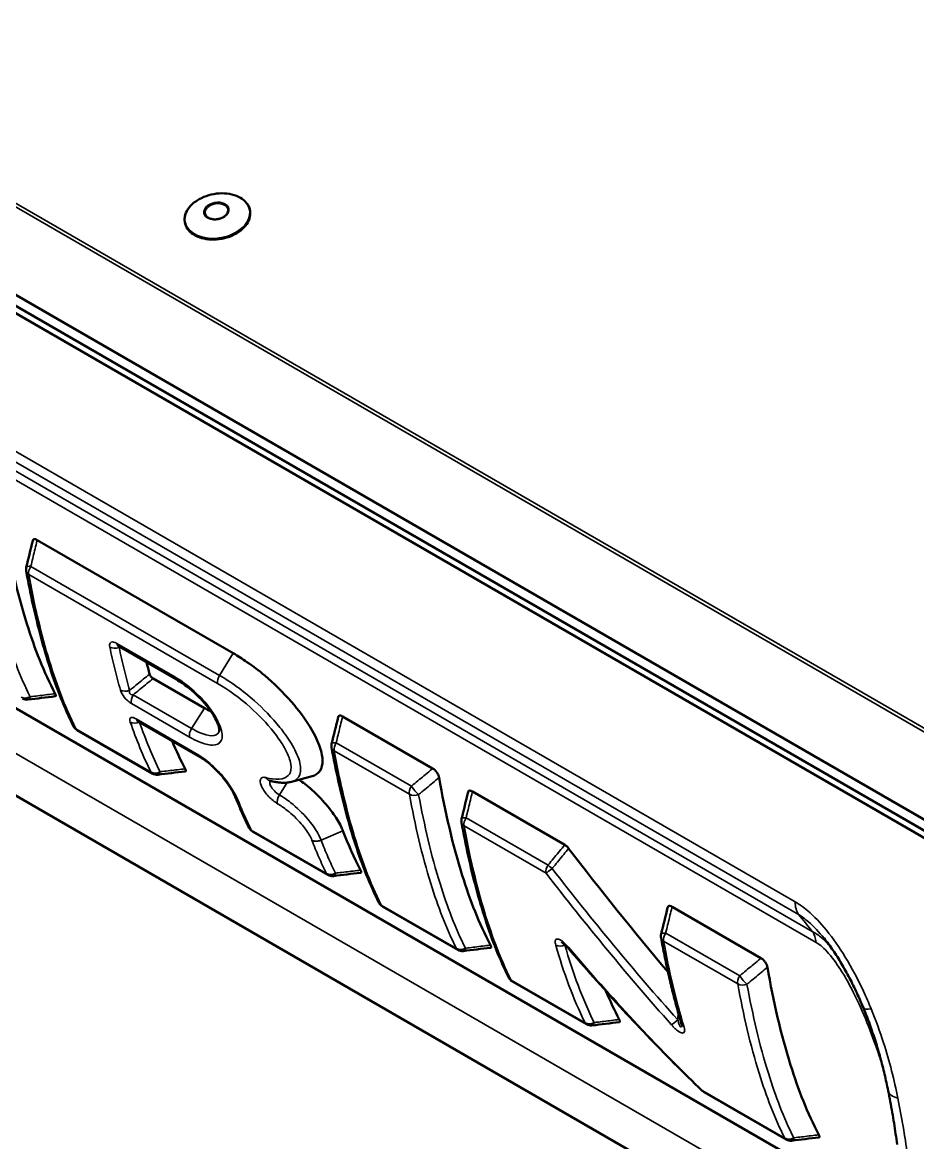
# Model space of a CAD drawing. Header units: millimetres. Extents: x 0 to 2181, y -65 to 1050.
# Drawn here: x 223.8 to 273.8, y 127.2 to 189.8 of the extents above; entities that cross this region are included whole.
import ezdxf

# ---------------------------------------------------------------- set-up
doc = ezdxf.new("R2010")
doc.units = ezdxf.units.MM
doc.header["$LTSCALE"] = 2.5
doc.layers.add('Sichtbar (ISO)', color=7, linetype='Continuous', lineweight=50)
doc.layers.add('Sichtbar schmal (ISO)', color=7, linetype='Continuous', lineweight=35)

msp = doc.modelspace()

# ---------------------------------------------------------------- linework, layer by layer
at = {"layer": 'Sichtbar (ISO)'}
for p, q in [((49.512, 274.955), (402.712, 71.035)), ((48.982, 274.24), (402.536, 70.116)), ((49.512, 274.342), (402.712, 70.422)), ((190.583, 170.423), (273.095, 122.785)), ((192.276, 164.566), (273.23, 117.826)), ((224.619, 160.863), (235.578, 154.536)), ((232.406, 153.066), (229.164, 154.938)), ((231.101, 153.132), (233.961, 151.481)), ((241.684, 151.011), (246.716, 148.105)), ((231.052, 147.82), (226.848, 150.248)), ((233.732, 148.735), (230.232, 150.756)), ((239.975, 147.672), (238.824, 147.361)), ((248.944, 146.819), (254.098, 143.844)), ((240.857, 142.16), (236.653, 144.587)), ((248.116, 137.97), (243.912, 140.398)), ((260.097, 140.38), (265.063, 137.513)), ((255.311, 133.817), (251.172, 136.206)), ((266.464, 127.377), (261.881, 130.023))]:
    msp.add_line(p, q, dxfattribs=at)
for centre, start, end in [((224.494, 159.223), 166.32097, 190.36877), ((224.041, 152.447), 240, 276.88407), ((227.098, 150.681), 206.58833, 240), ((241.559, 149.37), 166.32097, 190.36877), ((231.302, 148.254), 240, 276.88463), ((248.819, 145.179), 166.32097, 190.36877), ((236.903, 145.02), 206.58833, 240), ((241.107, 142.593), 240, 276.88463), ((244.162, 140.831), 206.58045, 240), ((259.972, 138.74), 166.32097, 190.36877), ((248.366, 138.403), 240, 276.88407), ((251.422, 136.639), 206.58045, 240), ((255.561, 134.25), 240, 276.88407), ((262.131, 130.456), 226.16652, 240), ((266.714, 127.81), 240, 276.88407)]:
    msp.add_arc(centre, 0.5, start, end, dxfattribs=at)
for centre, major_axis, ratio, start_param, end_param in [((1261.205, 83.388), (-721.405, -974.381), 0.815735, 5.187623, 5.188932), ((3.339, 419.304), (-547.584, 68.221), 0.484888, 2.045295, 2.048333), ((1278.27, 73.536), (-721.405, -974.381), 0.815735, 5.187623, 5.188932), ((10.661, 415.026), (-547.413, 68.2), 0.484888, 2.045313, 2.048351), ((1285.53, 69.344), (-721.405, -974.381), 0.815735, 5.187623, 5.188932), ((20.466, 409.365), (-547.413, 68.2), 0.484888, 2.045313, 2.048351), ((1296.683, 62.905), (-721.405, -974.381), 0.815735, 5.187623, 5.188932), ((27.664, 405.26), (-547.584, 68.221), 0.484888, 2.045295, 2.048333), ((34.859, 401.106), (-547.584, 68.221), 0.484888, 2.045295, 2.048333), ((46.012, 394.667), (-547.584, 68.221), 0.484888, 2.045295, 2.048333)]:
    msp.add_ellipse(centre, major_axis=major_axis, ratio=ratio, start_param=start_param, end_param=end_param, dxfattribs=at)
for points, knots in [([(233.281, 179.622), (233.154, 179.504), (233.052, 179.374), (232.908, 179.104), (232.866, 178.963), (232.846, 178.688), (232.868, 178.553), (232.97, 178.301), (233.05, 178.185), (233.263, 177.979), (233.397, 177.891), (233.704, 177.751), (233.877, 177.7), (234.246, 177.642), (234.442, 177.635), (234.834, 177.665), (235.031, 177.702), (235.407, 177.817), (235.586, 177.895), (235.908, 178.083), (236.051, 178.194), (236.286, 178.437), (236.378, 178.57), (236.5, 178.844), (236.53, 178.985), (236.527, 179.258), (236.495, 179.39), (236.372, 179.635), (236.281, 179.747), (236.049, 179.942), (235.907, 180.024), (235.586, 180.15), (235.407, 180.193), (235.031, 180.235), (234.834, 180.234), (234.441, 180.188), (234.246, 180.143), (233.877, 180.014), (233.704, 179.93), (233.451, 179.766), (233.361, 179.696), (233.281, 179.622)], [0, 0, 0, 0, 0.32295, 0.32295, 0.642368, 0.642368, 0.954437, 0.954437, 1.265865, 1.265865, 1.584415, 1.584415, 1.907126, 1.907126, 2.230516, 2.230516, 2.553761, 2.553761, 2.877011, 2.877011, 3.200401, 3.200401, 3.523044, 3.523044, 3.841261, 3.841261, 4.152341, 4.152341, 4.464848, 4.464848, 4.784533, 4.784533, 5.107529, 5.107529, 5.430905, 5.430905, 5.754132, 5.754132, 6.077409, 6.077409, 6.283185, 6.283185, 6.283185, 6.283185]), ([(234.002, 179.088), (234.011, 179.042), (234.031, 178.998), (234.095, 178.92), (234.136, 178.886), (234.234, 178.831), (234.29, 178.81), (234.412, 178.781), (234.477, 178.774), (234.612, 178.774), (234.682, 178.782), (234.817, 178.811), (234.882, 178.833), (235.003, 178.888), (235.058, 178.922), (235.152, 178.997), (235.191, 179.038), (235.249, 179.124), (235.269, 179.169), (235.287, 179.251), (235.287, 179.289), (235.281, 179.324)], [0.815931, 0.815931, 0.815931, 0.815931, 1.169321, 1.169321, 1.499, 1.499, 1.812273, 1.812273, 2.122873, 2.122873, 2.433926, 2.433926, 2.745244, 2.745244, 3.056109, 3.056109, 3.366897, 3.366897, 3.682783, 3.682783, 3.957524, 3.957524, 3.957524, 3.957524]), ([(222.753, 161.64), (223.088, 159.732), (223.51, 157.882), (224.476, 154.802), (224.995, 153.475), (225.625, 152.28)], [-5.130969, -5.130969, -5.130969, -5.130969, -3.583141, -3.583141, -2.332327, -2.332327, -2.332327, -2.332327]), ([(224.37, 160.828), (224.371, 160.83), (224.372, 160.833), (224.381, 160.865), (224.397, 160.886), (224.442, 160.911), (224.469, 160.914), (224.537, 160.904), (224.577, 160.887), (224.619, 160.863)], [0.0379008, 0.0379008, 0.0379008, 0.0379008, 0.0408873, 0.0408873, 0.0747294, 0.0747294, 0.1063303, 0.1063303, 0.1418583, 0.1418583, 0.1418583, 0.1418583]), ([(226.651, 150.457), (226.396, 150.967), (226.161, 151.495), (225.724, 152.582), (225.523, 153.141), (225.15, 154.284), (224.978, 154.867), (224.659, 156.055), (224.513, 156.659), (224.241, 157.884), (224.117, 158.505), (224.002, 159.133)], [0, 0, 0, 0, 0.514892, 0.514892, 1.029783, 1.029783, 1.544675, 1.544675, 2.059566, 2.059566, 2.574458, 2.574458, 2.574458, 2.574458]), ([(229.164, 154.938), (229.154, 154.944), (229.145, 154.948), (229.13, 154.955), (229.125, 154.958), (229.12, 154.959), (229.12, 154.96), (229.12, 154.96)], [0, 0, 0, 0, 0.01721447, 0.01721447, 0.03442894, 0.03442894, 0.04326881, 0.04326881, 0.04326881, 0.04326881]), ([(235.578, 154.536), (235.831, 154.39), (236.087, 154.228), (236.674, 153.822), (237.008, 153.567), (237.848, 152.857), (238.357, 152.363), (239.23, 151.36), (239.576, 150.893), (240.07, 150.093), (240.249, 149.742), (240.491, 149.102), (240.556, 148.824), (240.577, 148.314), (240.519, 148.106), (240.409, 147.955), (240.31, 147.818), (240.164, 147.723), (239.975, 147.672)], [-1.862269, -1.862269, -1.862269, -1.862269, -1.682166, -1.682166, -1.447807, -1.447807, -1.082236, -1.082236, -0.762022, -0.762022, -0.507446, -0.507446, -0.268761, -0.268761, 0, 0, 0, 0.243617, 0.243617, 0.243617, 0.243617]), ([(230.901, 153.378), (230.907, 153.355), (230.917, 153.331), (230.943, 153.284), (230.959, 153.261), (230.994, 153.218), (231.013, 153.199), (231.055, 153.161), (231.079, 153.145), (231.101, 153.132)], [0, 0, 0, 0, 0.01943727, 0.01943727, 0.03642569, 0.03642569, 0.05278604, 0.05278604, 0.07187419, 0.07187419, 0.07187419, 0.07187419]), ([(234.791, 150.172), (234.791, 150.172), (234.799, 150.199), (234.792, 150.301), (234.782, 150.363), (234.74, 150.518), (234.706, 150.612), (234.609, 150.83), (234.543, 150.955), (234.374, 151.232), (234.268, 151.384), (234.011, 151.713), (233.856, 151.889), (233.49, 152.262), (233.275, 152.452), (232.839, 152.794), (232.618, 152.944), (232.406, 153.066)], [0.694309, 0.694309, 0.694309, 0.694309, 0.803049, 0.803049, 0.888483, 0.888483, 0.981846, 0.981846, 1.087793, 1.087793, 1.211269, 1.211269, 1.361875, 1.361875, 1.553726, 1.553726, 1.752535, 1.752535, 1.752535, 1.752535]), ([(225.625, 152.28), (225.646, 152.24), (225.659, 152.205), (225.66, 152.159), (225.653, 152.145), (225.634, 152.138), (225.63, 152.137), (225.626, 152.136)], [0, 0, 0, 0, 0.0424652, 0.0424652, 0.07630631, 0.07630631, 0.08353512, 0.08353512, 0.08353512, 0.08353512]), ([(233.961, 151.481), (234.001, 151.457), (234.04, 151.435), (234.164, 151.37), (234.247, 151.329), (234.327, 151.294)], [-0.33357992, -0.33357992, -0.33357992, -0.33357992, -0.30477621, -0.30477621, -0.24307516, -0.24307516, -0.24307516, -0.24307516]), ([(241.435, 150.975), (241.436, 150.978), (241.437, 150.98), (241.446, 151.012), (241.462, 151.034), (241.507, 151.059), (241.534, 151.062), (241.602, 151.051), (241.642, 151.035), (241.684, 151.011)], [0.0379008, 0.0379008, 0.0379008, 0.0379008, 0.0408873, 0.0408873, 0.0747294, 0.0747294, 0.1063303, 0.1063303, 0.1418583, 0.1418583, 0.1418583, 0.1418583]), ([(230.232, 150.756), (230.22, 150.763), (230.21, 150.768), (230.194, 150.776), (230.188, 150.779), (230.184, 150.781), (230.183, 150.781), (230.183, 150.781)], [0, 0, 0, 0, 0.0171205, 0.0171205, 0.034241, 0.034241, 0.04238464, 0.04238464, 0.04238464, 0.04238464]), ([(243.715, 140.607), (243.46, 141.116), (243.225, 141.645), (242.789, 142.732), (242.588, 143.29), (242.215, 144.433), (242.043, 145.016), (241.724, 146.203), (241.577, 146.807), (241.306, 148.032), (241.182, 148.652), (241.067, 149.28)], [0, 0, 0, 0, 0.514738, 0.514738, 1.029477, 1.029477, 1.544215, 1.544215, 2.058953, 2.058953, 2.573691, 2.573691, 2.573691, 2.573691]), ([(235.725, 146.434), (235.679, 146.552), (235.612, 146.691), (235.435, 147.002), (235.321, 147.177), (235.06, 147.531), (234.913, 147.71), (234.609, 148.039), (234.454, 148.19), (234.156, 148.447), (234.013, 148.556), (233.829, 148.678), (233.78, 148.708), (233.732, 148.735)], [0.0001893, 0.0001893, 0.0001893, 0.0001893, 0.1411345, 0.1411345, 0.2930347, 0.2930347, 0.4440352, 0.4440352, 0.5836853, 0.5836853, 0.7118859, 0.7118859, 0.7596907, 0.7596907, 0.7596907, 0.7596907]), ([(232.886, 148.087), (232.907, 148.046), (232.92, 148.011), (232.921, 147.965), (232.914, 147.951), (232.895, 147.944), (232.891, 147.943), (232.887, 147.943)], [0, 0, 0, 0, 0.04246676, 0.04246676, 0.0763077, 0.0763077, 0.08353337, 0.08353337, 0.08353337, 0.08353337]), ([(246.716, 148.105), (246.758, 148.081), (246.801, 148.05), (246.88, 147.975), (246.915, 147.935), (246.977, 147.849), (247.003, 147.805), (247.038, 147.732), (247.049, 147.704), (247.067, 147.649), (247.074, 147.622), (247.078, 147.596)], [0, 0, 0, 0, 0.0356313, 0.0356313, 0.0677715, 0.0677715, 0.099829, 0.099829, 0.1202426, 0.1202426, 0.1415178, 0.1415178, 0.1415178, 0.1415178]), ([(237.612, 147.421), (237.609, 147.421), (237.608, 147.422), (237.607, 147.422), (237.607, 147.422), (237.607, 147.422)], [0.00000001, 0.00000001, 0.00000001, 0.00000001, 0.01436381, 0.01436381, 0.01540127, 0.01540127, 0.01540127, 0.01540127]), ([(238.824, 147.361), (238.742, 147.34), (238.661, 147.326), (238.5, 147.309), (238.42, 147.306), (238.259, 147.309), (238.179, 147.315), (238.018, 147.335), (237.937, 147.348), (237.775, 147.38), (237.694, 147.399), (237.612, 147.421)], [1.7796026, 1.7796026, 1.7796026, 1.7796026, 1.8518298, 1.8518298, 1.9240571, 1.9240571, 1.9962843, 1.9962843, 2.0685115, 2.0685115, 2.1407387, 2.1407387, 2.1407387, 2.1407387]), ([(239.258, 147.479), (239.363, 147.406), (239.468, 147.327), (239.851, 147.026), (240.127, 146.777), (240.653, 146.233), (240.9, 145.942), (241.308, 145.382), (241.47, 145.12), (241.632, 144.791), (241.669, 144.707), (241.7, 144.628)], [0.8862559, 0.8862559, 0.8862559, 0.8862559, 0.971924, 0.971924, 1.1971036, 1.1971036, 1.4256663, 1.4256663, 1.6365752, 1.6365752, 1.7132735, 1.7132735, 1.7132735, 1.7132735]), ([(247.078, 147.596), (247.413, 145.688), (247.835, 143.838), (248.801, 140.758), (249.32, 139.431), (249.95, 138.236)], [-5.130969, -5.130969, -5.130969, -5.130969, -3.583141, -3.583141, -2.332327, -2.332327, -2.332327, -2.332327]), ([(236.456, 144.796), (236.403, 144.902), (236.351, 145.008), (236.249, 145.221), (236.199, 145.329), (236.1, 145.546), (236.052, 145.655), (235.956, 145.875), (235.909, 145.985), (235.816, 146.208), (235.771, 146.32), (235.726, 146.432)], [0, 0, 0, 0, 0.1064252, 0.1064252, 0.2128505, 0.2128505, 0.3192757, 0.3192757, 0.4257009, 0.4257009, 0.5321262, 0.5321262, 0.5321262, 0.5321262]), ([(248.695, 146.784), (248.696, 146.786), (248.697, 146.789), (248.706, 146.821), (248.722, 146.842), (248.767, 146.867), (248.794, 146.87), (248.862, 146.859), (248.902, 146.843), (248.944, 146.819)], [0.0379008, 0.0379008, 0.0379008, 0.0379008, 0.0408873, 0.0408873, 0.0747294, 0.0747294, 0.1063303, 0.1063303, 0.1418583, 0.1418583, 0.1418583, 0.1418583]), ([(250.975, 136.415), (250.72, 136.925), (250.485, 137.453), (250.049, 138.54), (249.848, 139.099), (249.475, 140.241), (249.303, 140.824), (248.984, 142.012), (248.837, 142.615), (248.566, 143.84), (248.442, 144.461), (248.327, 145.089)], [0, 0, 0, 0, 0.514738, 0.514738, 1.029477, 1.029477, 1.544215, 1.544215, 2.058953, 2.058953, 2.573691, 2.573691, 2.573691, 2.573691]), ([(254.098, 143.844), (254.106, 143.839), (254.113, 143.834), (254.13, 143.823), (254.139, 143.817), (254.166, 143.798), (254.184, 143.783), (254.243, 143.731), (254.282, 143.688), (254.317, 143.642)], [-0.06414429, -0.06414429, -0.06414429, -0.06414429, -0.05747585, -0.05747585, -0.05013887, -0.05013887, -0.03498415, -0.03498415, 0, 0, 0, 0]), ([(242.691, 142.426), (242.712, 142.386), (242.725, 142.351), (242.726, 142.304), (242.719, 142.29), (242.7, 142.283), (242.696, 142.282), (242.692, 142.282)], [0, 0, 0, 0, 0.04246676, 0.04246676, 0.0763077, 0.0763077, 0.08353337, 0.08353337, 0.08353337, 0.08353337]), ([(259.848, 140.344), (259.849, 140.347), (259.85, 140.35), (259.859, 140.381), (259.875, 140.403), (259.92, 140.428), (259.947, 140.431), (260.015, 140.42), (260.055, 140.404), (260.097, 140.38)], [0.0379008, 0.0379008, 0.0379008, 0.0379008, 0.0408868, 0.0408868, 0.0747289, 0.0747289, 0.1063298, 0.1063298, 0.1418583, 0.1418583, 0.1418583, 0.1418583]), ([(254.263, 138.098), (254.233, 138.133), (254.202, 138.167), (254.14, 138.231), (254.11, 138.262), (254.05, 138.315), (254.022, 138.339), (253.979, 138.37), (253.964, 138.381), (253.945, 138.392), (253.94, 138.394), (253.936, 138.396), (253.936, 138.396), (253.936, 138.396)], [0, 0, 0, 0, 0.0329126, 0.0329126, 0.0658251, 0.0658251, 0.0987377, 0.0987377, 0.1227395, 0.1227395, 0.1378648, 0.1378648, 0.1439866, 0.1439866, 0.1439866, 0.1439866]), ([(260.628, 133.82), (260.534, 134.128), (260.444, 134.439), (260.271, 135.067), (260.189, 135.385), (260.03, 136.024), (259.954, 136.347), (259.808, 136.997), (259.738, 137.325), (259.605, 137.984), (259.541, 138.316), (259.48, 138.65)], [0, 0, 0, 0, 0.273707, 0.273707, 0.547413, 0.547413, 0.82112, 0.82112, 1.094827, 1.094827, 1.368533, 1.368533, 1.368533, 1.368533]), ([(270.787, 134.73), (270.67, 135.014), (270.547, 135.296), (270.288, 135.855), (270.152, 136.131), (269.869, 136.673), (269.721, 136.939), (269.413, 137.456), (269.254, 137.707), (268.926, 138.185), (268.757, 138.412), (268.586, 138.622)], [0, 0, 0, 0, 0.204092, 0.204092, 0.408184, 0.408184, 0.612276, 0.612276, 0.816368, 0.816368, 1.02046, 1.02046, 1.02046, 1.02046]), ([(249.95, 138.236), (249.971, 138.196), (249.984, 138.161), (249.985, 138.115), (249.978, 138.101), (249.959, 138.094), (249.955, 138.093), (249.951, 138.092)], [0, 0, 0, 0, 0.0424652, 0.0424652, 0.07630631, 0.07630631, 0.08353512, 0.08353512, 0.08353512, 0.08353512]), ([(261.784, 130.096), (261.256, 130.603), (260.734, 131.116), (259.701, 132.155), (259.19, 132.679), (258.178, 133.739), (257.678, 134.274), (256.686, 135.352), (256.195, 135.896), (255.223, 136.991), (254.741, 137.543), (254.263, 138.098)], [0, 0, 0, 0, 0.43843, 0.43843, 0.876861, 0.876861, 1.315291, 1.315291, 1.753722, 1.753722, 2.192152, 2.192152, 2.192152, 2.192152]), ([(265.063, 137.513), (265.105, 137.488), (265.148, 137.457), (265.227, 137.382), (265.262, 137.343), (265.324, 137.256), (265.351, 137.212), (265.385, 137.139), (265.396, 137.111), (265.414, 137.056), (265.421, 137.029), (265.426, 137.003)], [0, 0, 0, 0, 0.0356313, 0.0356313, 0.0677715, 0.0677715, 0.099829, 0.099829, 0.1202426, 0.1202426, 0.1415178, 0.1415178, 0.1415178, 0.1415178]), ([(265.426, 137.003), (265.76, 135.096), (266.182, 133.245), (267.148, 130.166), (267.668, 128.838), (268.297, 127.643)], [-5.130969, -5.130969, -5.130969, -5.130969, -3.583141, -3.583141, -2.332327, -2.332327, -2.332327, -2.332327]), ([(270.787, 134.73), (270.913, 134.426), (271.031, 134.12), (271.254, 133.503), (271.359, 133.194), (271.555, 132.574), (271.646, 132.264), (271.816, 131.645), (271.895, 131.336), (272.041, 130.72), (272.108, 130.413), (272.169, 130.107)], [0, 0, 0, 0, 0.22014, 0.22014, 0.44028, 0.44028, 0.66042, 0.66042, 0.88056, 0.88056, 1.1007, 1.1007, 1.1007, 1.1007]), ([(257.144, 134.083), (257.166, 134.043), (257.178, 134.008), (257.179, 133.961), (257.172, 133.947), (257.153, 133.94), (257.149, 133.939), (257.145, 133.939)], [0, 0, 0, 0, 0.04246391, 0.04246391, 0.07630496, 0.07630496, 0.0835351, 0.0835351, 0.0835351, 0.0835351]), ([(260.64, 133.773), (260.64, 133.773), (260.64, 133.773), (260.64, 133.773), (260.639, 133.776), (260.638, 133.784), (260.637, 133.789), (260.633, 133.803), (260.631, 133.811), (260.628, 133.82)], [0.29322964, 0.29322964, 0.29322964, 0.29322964, 0.29452528, 0.29452528, 0.30870337, 0.30870337, 0.32288145, 0.32288145, 0.33705953, 0.33705953, 0.33705953, 0.33705953]), ([(272.169, 130.107), (272.21, 129.904), (272.25, 129.701), (272.326, 129.297), (272.362, 129.095), (272.432, 128.693), (272.466, 128.493), (272.53, 128.094), (272.56, 127.896), (272.617, 127.501), (272.645, 127.304), (272.67, 127.108)], [0, 0, 0, 0, 0.1419923, 0.1419923, 0.2839846, 0.2839846, 0.4259769, 0.4259769, 0.5679692, 0.5679692, 0.7099615, 0.7099615, 0.7099615, 0.7099615]), ([(268.297, 127.643), (268.319, 127.603), (268.331, 127.568), (268.332, 127.522), (268.325, 127.508), (268.306, 127.501), (268.302, 127.5), (268.298, 127.499)], [0, 0, 0, 0, 0.0424652, 0.0424652, 0.07630631, 0.07630631, 0.08353512, 0.08353512, 0.08353512, 0.08353512])]:
    msp.add_open_spline(points, degree=3, knots=knots, dxfattribs=at)
for points in [[(230.731, 154.033), (230.786, 153.813), (230.842, 153.594), (230.901, 153.378)], [(232.153, 149.647), (232.379, 149.108), (232.623, 148.586), (232.886, 148.087)], [(235.726, 146.432), (235.725, 146.433), (235.725, 146.433), (235.725, 146.434)], [(241.7, 144.628), (241.996, 143.86), (242.325, 143.12), (242.691, 142.426)], [(254.317, 143.642), (256.082, 141.333), (257.939, 139.005), (259.868, 136.731)], [(256.399, 135.673), (256.628, 135.123), (256.876, 134.591), (257.144, 134.083)]]:
    msp.add_open_spline(points, degree=3, dxfattribs=at)
at = {"layer": 'Sichtbar schmal (ISO)'}
for p, q in [((406.955, 73.484), (53.755, 277.404)), ((407.122, 73.599), (53.922, 277.519)), ((266.973, 140.656), (184.544, 188.246)), ((184.734, 187.539), (267.163, 139.949)), ((267.93, 139.007), (185.146, 186.802)), ((185.367, 186.182), (268.151, 138.387)), ((273.212, 120.197), (192.967, 166.526)), ((224.146, 158.946), (234.692, 152.857)), ((234.806, 153.307), (224.26, 159.395)), ((232.31, 153.215), (229.069, 155.086)), ((235.578, 154.536), (234.806, 153.307)), ((233.245, 150.341), (229.986, 152.223)), ((229.879, 151.741), (233.138, 149.859)), ((233.961, 151.481), (233.245, 150.341)), ((233.645, 148.85), (230.145, 150.872)), ((230.98, 147.9), (226.775, 150.328)), ((245.529, 147.116), (241.325, 149.543)), ((241.211, 149.093), (245.415, 146.666)), ((238.592, 147.318), (238.156, 146.625)), ((253.166, 142.706), (248.585, 145.351)), ((240.785, 142.239), (236.58, 144.667)), ((241.7, 144.628), (240.478, 144.107)), ((248.471, 144.902), (253.052, 142.257)), ((240.478, 144.107), (240.478, 144.107)), ((248.044, 138.05), (243.839, 140.477)), ((263.876, 136.523), (259.738, 138.912)), ((259.624, 138.463), (263.762, 136.074)), ((255.238, 133.896), (251.099, 136.286)), ((266.391, 127.457), (261.808, 130.103))]:
    msp.add_line(p, q, dxfattribs=at)
for centre, major_axis in [((234.685, 178.968), (-1.796, -0.332)), ((234.635, 179.242), (0.697, 0.129))]:
    msp.add_ellipse(centre, major_axis=major_axis, ratio=0.676197, dxfattribs=at)
for centre, major_axis, ratio, start_param, end_param in [((234.641, 179.206), (-0.639, -0.118), 0.676197, 3.141593, 6.283185), ((224.494, 159.223), (-0.492, -0.09), 0.675304, 0, 0.671399), ((224.494, 159.223), (-0.486, 0.118), 0.265425, 5.27647, 6.283185), ((224.494, 159.223), (-0.25, -0.433), 0.57735, 4.64732, 5.686474), ((229.02, 155.174), (0.489, 0.106), 0.688852, 3.791176, 4.924824), ((229.414, 155.371), (-0.25, -0.433), 0.57735, 5.706975, 6.283185), ((235.039, 153.134), (0.25, 0.433), 0.57735, 1.505728, 2.544881), ((232.656, 153.499), (-0.25, -0.433), 0.57735, 5.706975, 6.283185), ((224.041, 152.447), (0.447, 0.224), 0.762792, 3.607508, 4.738375), ((224.041, 152.447), (0.06, -0.496), 0.399783, 0, 0.782755), ((229.608, 152.784), (0.481, 0.135), 0.710994, 3.749219, 4.883652), ((230.219, 152.051), (0.25, 0.433), 0.57735, 1.505728, 2.639186), ((230.482, 151.19), (-0.25, -0.433), 0.57735, 5.804471, 6.283185), ((227.098, 150.681), (-0.447, -0.224), 0.763379, 0, 0.466322), ((227.098, 150.681), (-0.25, -0.433), 0.57735, 5.919529, 6.283185), ((230.155, 151.022), (0.473, 0.163), 0.729506, 3.707297, 4.834811), ((233.478, 150.169), (0.25, 0.433), 0.57735, 1.505728, 2.639186), ((241.559, 149.37), (-0.486, 0.118), 0.265425, 5.27647, 6.283185), ((241.559, 149.37), (-0.25, -0.433), 0.57735, 4.64732, 5.686474), ((241.559, 149.37), (-0.492, -0.09), 0.675304, 0, 0.671399), ((233.982, 149.168), (-0.25, -0.433), 0.57735, 5.804471, 6.283185), ((231.302, 148.254), (0.447, 0.224), 0.762821, 3.607402, 4.738265), ((231.302, 148.254), (-0.25, -0.433), 0.57735, 5.919529, 6.283185), ((231.302, 148.254), (0.06, -0.496), 0.399796, 0, 0.782712), ((237.741, 147.904), (-0.129, -0.483), 0.782161, 5.591326, 6.283185), ((245.762, 146.944), (0.25, 0.433), 0.57735, 1.505728, 2.544881), ((245.762, 146.944), (-0.32, 0.384), 0.166968, 0.972629, 2.326819), ((238.389, 146.453), (0.25, 0.433), 0.57735, 1.505728, 2.669063), ((245.762, 146.944), (-0.492, -0.09), 0.675489, 0.671581, 1.804313), ((248.819, 145.179), (-0.486, 0.118), 0.265425, 5.27647, 6.283185), ((248.819, 145.179), (-0.25, -0.433), 0.57735, 4.64732, 5.686474), ((236.903, 145.02), (-0.447, -0.224), 0.763379, 0, 0.466322), ((236.903, 145.02), (-0.25, -0.433), 0.57735, 5.919529, 6.283185), ((248.819, 145.179), (-0.492, -0.09), 0.675304, 0, 0.671399), ((253.399, 142.534), (0.25, 0.433), 0.57735, 1.505728, 2.544881), ((253.399, 142.534), (-0.387, 0.317), 0.035761, 0.95323, 1.587946), ((241.107, 142.593), (0.447, 0.224), 0.762821, 3.607402, 4.738265), ((241.107, 142.593), (-0.25, -0.433), 0.57735, 5.919529, 6.283185), ((241.107, 142.593), (0.06, -0.496), 0.399796, 0, 0.782712), ((253.399, 142.534), (-0.395, -0.307), 0.024669, 0.476813, 1.539733), ((244.162, 140.831), (-0.447, -0.224), 0.76335, 0, 0.466427), ((244.162, 140.831), (-0.25, -0.433), 0.57735, 5.91943, 6.283185), ((268.388, 141.472), (-1, -1.732), 0.57735, 5.497787, 6.021386), ((259.972, 138.74), (-0.486, 0.118), 0.265425, 5.27647, 6.283185), ((259.972, 138.74), (-0.25, -0.433), 0.57735, 4.64732, 5.686474), ((266.399, 137.103), (1.25, 2.165), 0.57735, 5.632019, 6.021386), ((259.972, 138.74), (-0.492, -0.09), 0.675304, 0, 0.671399), ((248.366, 138.403), (0.447, 0.224), 0.762792, 3.607508, 4.738375), ((248.366, 138.403), (-0.25, -0.433), 0.57735, 5.91943, 6.283185), ((248.366, 138.403), (0.06, -0.496), 0.399783, 0, 0.782755), ((253.932, 138.551), (0.481, 0.138), 0.713265, 3.744453, 4.878908), ((254.642, 138.424), (-0.379, -0.326), 0.044836, 0, 0.4157), ((251.422, 136.639), (-0.447, -0.224), 0.76335, 0, 0.466427), ((264.109, 136.351), (0.25, 0.433), 0.57735, 1.505728, 2.544881), ((264.109, 136.351), (-0.32, 0.384), 0.166968, 0.972629, 2.326819), ((251.422, 136.639), (-0.25, -0.433), 0.57735, 5.91943, 6.283185), ((264.109, 136.351), (-0.492, -0.09), 0.675489, 0.671581, 1.804313), ((272.636, 135.494), (-1.848, -0.764), 0.182395, 0, 0.627596), ((255.561, 134.25), (0.447, 0.224), 0.762792, 3.607508, 4.738375), ((255.561, 134.25), (-0.25, -0.433), 0.57735, 5.91943, 6.283185), ((255.561, 134.25), (0.06, -0.496), 0.399783, 0, 0.782755), ((260.404, 134.1), (-0.373, -0.333), 0.052893, 0.391243, 1.537734), ((261.106, 133.966), (-0.478, -0.146), 0.71877, 0, 0.590961), ((269.994, 130.488), (-2.373, -0.787), 0.58859, 3.709436, 3.722871), ((262.131, 130.456), (-0.346, -0.361), 0.082338, 0, 0.295782), ((262.131, 130.456), (-0.25, -0.433), 0.57735, 5.91943, 6.283185), ((274.13, 130.501), (-1.961, -0.394), 0.412064, 0, 0.686258), ((266.714, 127.81), (0.447, 0.224), 0.762792, 3.607508, 4.738375), ((266.714, 127.81), (-0.25, -0.433), 0.57735, 5.91943, 6.283185), ((266.714, 127.81), (0.06, -0.496), 0.399783, 0, 0.782755)]:
    msp.add_ellipse(centre, major_axis=major_axis, ratio=ratio, start_param=start_param, end_param=end_param, dxfattribs=at)
for points, knots in [([(224.26, 159.395), (224.271, 159.437), (224.281, 159.479), (224.325, 159.66), (224.359, 159.798), (224.392, 159.936), (224.428, 160.082), (224.463, 160.228), (224.534, 160.519), (224.57, 160.664), (224.606, 160.81), (224.61, 160.828), (224.614, 160.845), (224.619, 160.863)], [-0.3020509, -0.3020509, -0.3020509, -0.3020509, -0.2750468, -0.2750468, -0.1864775, -0.1864775, -0.1864775, -0.0932387, -0.0932387, 0, 0, 0, 0.0114235, 0.0114235, 0.0114235, 0.0114235]), ([(224.224, 152.112), (223.666, 153.228), (223.201, 154.441), (222.313, 157.291), (221.926, 158.96), (221.61, 160.685)], [-2.573691, -2.573691, -2.573691, -2.573691, -1.423065, -1.423065, 0, 0, 0, 0]), ([(226.775, 150.328), (226.147, 151.583), (225.636, 152.961), (224.779, 155.859), (224.433, 157.38), (224.146, 158.946)], [0, 0, 0, 0, 1.287229, 1.287229, 2.574458, 2.574458, 2.574458, 2.574458]), ([(229.069, 155.086), (229.033, 155.107), (228.998, 155.124), (228.911, 155.159), (228.861, 155.17), (228.761, 155.169), (228.717, 155.147), (228.659, 155.057), (228.655, 154.978), (228.675, 154.886)], [0, 0, 0, 0, 0.0301813, 0.0301813, 0.0784713, 0.0784713, 0.1412483, 0.1412483, 0.2185282, 0.2185282, 0.2185282, 0.2185282]), ([(228.675, 154.886), (228.763, 154.476), (228.857, 154.07), (229.054, 153.267), (229.158, 152.87), (229.268, 152.478)], [0, 0, 0, 0, 0.3445826, 0.3445826, 0.6891653, 0.6891653, 0.6891653, 0.6891653]), ([(229.194, 154.867), (229.161, 154.895), (229.145, 154.919), (229.151, 154.938), (229.153, 154.94), (229.155, 154.943)], [-0.21852821, -0.21852821, -0.21852821, -0.21852821, -0.14124829, -0.14124829, -0.12735303, -0.12735303, -0.12735303, -0.12735303]), ([(229.785, 152.47), (229.676, 152.86), (229.572, 153.255), (229.375, 154.055), (229.282, 154.459), (229.194, 154.867)], [-0.6891653, -0.6891653, -0.6891653, -0.6891653, -0.3445826, -0.3445826, 0, 0, 0, 0]), ([(230.901, 153.378), (230.899, 153.376), (230.898, 153.375), (230.896, 153.374), (230.78, 153.279), (230.664, 153.185), (230.431, 152.995), (230.314, 152.9), (230.198, 152.806), (230.085, 152.714), (229.972, 152.622), (229.834, 152.51), (229.81, 152.49), (229.785, 152.47)], [-0.361672, -0.361672, -0.361672, -0.361672, -0.3605834, -0.3605834, -0.3605834, -0.2690997, -0.2690997, -0.1776161, -0.1776161, -0.1776161, -0.088808, -0.088808, -0.0694794, -0.0694794, -0.0694794, -0.0694794]), ([(238.824, 147.361), (238.862, 147.372), (238.9, 147.385), (239.098, 147.468), (239.229, 147.584), (239.36, 147.959), (239.357, 148.219), (239.178, 148.839), (239.008, 149.185), (238.619, 149.823), (238.405, 150.119), (237.735, 150.954), (237.25, 151.447), (236.109, 152.46), (235.447, 152.936), (234.806, 153.307)], [-1.779603, -1.779603, -1.779603, -1.779603, -1.730836, -1.730836, -1.510812, -1.510812, -1.300308, -1.300308, -1.091762, -1.091762, -0.899234, -0.899234, -0.515427, -0.515427, 0, 0, 0, 0]), ([(229.986, 152.223), (230.012, 152.244), (230.038, 152.265), (230.177, 152.378), (230.29, 152.47), (230.403, 152.563), (230.519, 152.657), (230.636, 152.752), (230.868, 152.942), (230.985, 153.037), (231.101, 153.132)], [0.0683653, 0.0683653, 0.0683653, 0.0683653, 0.088808, 0.088808, 0.1776161, 0.1776161, 0.1776161, 0.2690997, 0.2690997, 0.3605834, 0.3605834, 0.3605834, 0.3605834]), ([(233.138, 149.859), (233.321, 149.754), (233.499, 149.664), (233.942, 149.477), (234.196, 149.409), (234.641, 149.402), (234.824, 149.481), (234.985, 149.847), (234.964, 150.129), (234.727, 150.766), (234.532, 151.105), (234.032, 151.785), (233.72, 152.121), (233.04, 152.737), (232.668, 153.008), (232.31, 153.215)], [0, 0, 0, 0, 0.155197, 0.155197, 0.403511, 0.403511, 0.676729, 0.676729, 0.940083, 0.940083, 1.17968, 1.17968, 1.44876, 1.44876, 1.752535, 1.752535, 1.752535, 1.752535]), ([(234.692, 152.857), (235.299, 152.507), (235.927, 152.053), (236.992, 151.1), (237.439, 150.64), (238.036, 149.884), (238.223, 149.621), (238.55, 149.071), (238.684, 148.783), (238.823, 148.276), (238.823, 148.063), (238.711, 147.744), (238.597, 147.638), (238.267, 147.497), (238.032, 147.486), (237.652, 147.537), (237.529, 147.562), (237.401, 147.596)], [0, 0, 0, 0, 0.515427, 0.515427, 0.899234, 0.899234, 1.091762, 1.091762, 1.300308, 1.300308, 1.510812, 1.510812, 1.730836, 1.730836, 2.012938, 2.012938, 2.140739, 2.140739, 2.140739, 2.140739]), ([(225.625, 152.28), (225.481, 152.263), (225.337, 152.246), (225.049, 152.211), (224.905, 152.194), (224.76, 152.176), (224.627, 152.16), (224.493, 152.144), (224.314, 152.123), (224.269, 152.118), (224.224, 152.112)], [0, 0, 0, 0, 0.0950628, 0.0950628, 0.1901257, 0.1901257, 0.1901257, 0.2782339, 0.2782339, 0.308056, 0.308056, 0.308056, 0.308056]), ([(229.268, 152.478), (229.286, 152.413), (229.317, 152.34), (229.429, 152.145), (229.531, 152.019), (229.72, 151.845), (229.802, 151.785), (229.879, 151.741)], [0, 0, 0, 0, 0.0574059, 0.0574059, 0.1492553, 0.1492553, 0.2145515, 0.2145515, 0.2145515, 0.2145515]), ([(229.986, 152.223), (229.938, 152.22), (229.894, 152.226), (229.808, 152.265), (229.775, 152.308), (229.766, 152.395), (229.771, 152.432), (229.785, 152.47)], [-0.2145515, -0.2145515, -0.2145515, -0.2145515, -0.1492553, -0.1492553, -0.0574059, -0.0574059, 0, 0, 0, 0]), ([(230.145, 150.872), (230.111, 150.891), (230.079, 150.907), (229.999, 150.941), (229.954, 150.953), (229.867, 150.957), (229.83, 150.941), (229.784, 150.864), (229.789, 150.788), (229.82, 150.7)], [0, 0, 0, 0, 0.0282337, 0.0282337, 0.0734077, 0.0734077, 0.1321338, 0.1321338, 0.2135311, 0.2135311, 0.2135311, 0.2135311]), ([(241.325, 149.543), (241.336, 149.585), (241.346, 149.627), (241.39, 149.807), (241.423, 149.946), (241.457, 150.084), (241.493, 150.229), (241.528, 150.375), (241.599, 150.666), (241.635, 150.812), (241.67, 150.957), (241.675, 150.975), (241.679, 150.993), (241.684, 151.011)], [-0.3020509, -0.3020509, -0.3020509, -0.3020509, -0.2750466, -0.2750466, -0.1864772, -0.1864772, -0.1864772, -0.0932386, -0.0932386, 0, 0, 0, 0.0114235, 0.0114235, 0.0114235, 0.0114235]), ([(229.82, 150.7), (229.988, 150.209), (230.168, 149.729), (230.554, 148.795), (230.759, 148.34), (230.98, 147.9)], [0, 0, 0, 0, 0.4504578, 0.4504578, 0.9009156, 0.9009156, 0.9009156, 0.9009156]), ([(231.485, 147.918), (231.267, 148.355), (231.063, 148.807), (230.68, 149.735), (230.502, 150.211), (230.335, 150.697)], [-0.9009156, -0.9009156, -0.9009156, -0.9009156, -0.4504578, -0.4504578, -0.0012027, -0.0012027, -0.0012027, -0.0012027]), ([(234.791, 150.172), (234.788, 150.164), (234.785, 150.155), (234.715, 150), (234.566, 149.933), (234.184, 149.94), (233.961, 150), (233.567, 150.167), (233.408, 150.247), (233.245, 150.341)], [-0.6912545, -0.6912545, -0.6912545, -0.6912545, -0.6767285, -0.6767285, -0.4035114, -0.4035114, -0.1551967, -0.1551967, 0, 0, 0, 0]), ([(243.839, 140.477), (243.211, 141.733), (242.701, 143.11), (241.844, 146.007), (241.498, 147.528), (241.211, 149.093)], [0, 0, 0, 0, 1.286846, 1.286846, 2.573691, 2.573691, 2.573691, 2.573691]), ([(235.859, 146.283), (235.778, 146.49), (235.656, 146.726), (235.318, 147.26), (235.09, 147.563), (234.606, 148.1), (234.356, 148.337), (233.951, 148.657), (233.795, 148.764), (233.645, 148.85)], [0.0003973, 0.0003973, 0.0003973, 0.0003973, 0.1996729, 0.1996729, 0.4304751, 0.4304751, 0.6330693, 0.6330693, 0.7596907, 0.7596907, 0.7596907, 0.7596907]), ([(232.886, 148.087), (232.745, 148.069), (232.603, 148.052), (232.319, 148.018), (232.178, 148.001), (232.036, 147.984), (231.9, 147.968), (231.764, 147.952), (231.58, 147.93), (231.532, 147.924), (231.485, 147.918)], [0, 0, 0, 0, 0.0935015, 0.0935015, 0.1870031, 0.1870031, 0.1870031, 0.2766757, 0.2766757, 0.3080695, 0.3080695, 0.3080695, 0.3080695]), ([(246.716, 148.105), (246.701, 148.093), (246.687, 148.081), (246.673, 148.069), (246.555, 147.971), (246.437, 147.873), (246.202, 147.677), (246.084, 147.579), (245.967, 147.48), (245.855, 147.387), (245.743, 147.294), (245.597, 147.173), (245.563, 147.144), (245.529, 147.116)], [-0.0114235, -0.0114235, -0.0114235, -0.0114235, 0, 0, 0, 0.0932386, 0.0932386, 0.1864772, 0.1864772, 0.1864772, 0.2750466, 0.2750466, 0.3020509, 0.3020509, 0.3020509, 0.3020509]), ([(237.401, 147.596), (237.36, 147.606), (237.323, 147.612), (237.235, 147.613), (237.19, 147.6), (237.112, 147.542), (237.087, 147.488), (237.078, 147.324), (237.11, 147.203), (237.256, 146.902), (237.389, 146.715), (237.705, 146.377), (237.887, 146.228), (238.053, 146.133)], [0, 0, 0, 0, 0.0399549, 0.0399549, 0.1038827, 0.1038827, 0.1869889, 0.1869889, 0.2950269, 0.2950269, 0.431433, 0.431433, 0.5715731, 0.5715731, 0.5715731, 0.5715731]), ([(238.156, 146.625), (238.064, 146.677), (237.963, 146.759), (237.785, 146.943), (237.71, 147.045), (237.627, 147.21), (237.608, 147.276), (237.613, 147.364), (237.626, 147.393), (237.648, 147.411)], [-0.5715731, -0.5715731, -0.5715731, -0.5715731, -0.431433, -0.431433, -0.2950269, -0.2950269, -0.1869889, -0.1869889, -0.1080321, -0.1080321, -0.1080321, -0.1080321]), ([(245.935, 146.641), (245.969, 146.67), (246.003, 146.698), (246.149, 146.82), (246.261, 146.913), (246.372, 147.006), (246.49, 147.104), (246.608, 147.203), (246.843, 147.399), (246.961, 147.498), (247.078, 147.596)], [-0.3020509, -0.3020509, -0.3020509, -0.3020509, -0.2750466, -0.2750466, -0.1864772, -0.1864772, -0.1864772, -0.0932386, -0.0932386, 0, 0, 0, 0]), ([(235.859, 146.283), (235.859, 146.283), (235.858, 146.283), (235.816, 146.308), (235.782, 146.339), (235.744, 146.393), (235.734, 146.412), (235.726, 146.432)], [-0.11367691, -0.11367691, -0.11367691, -0.11367691, -0.1131506, -0.1131506, -0.07812837, -0.07812837, -0.06050857, -0.06050857, -0.06050857, -0.06050857]), ([(240.478, 144.107), (240.396, 144.342), (240.236, 144.624), (239.945, 145.028), (239.845, 145.153), (239.447, 145.619), (239.116, 145.933), (238.575, 146.36), (238.361, 146.506), (238.156, 146.625)], [-0.6168905, -0.6168905, -0.6168905, -0.6168905, -0.4452672, -0.4452672, -0.3673427, -0.3673427, -0.1465882, -0.1465882, 0, 0, 0, 0]), ([(245.415, 146.666), (245.731, 144.935), (246.12, 143.259), (247.013, 140.394), (247.481, 139.173), (248.044, 138.05)], [0, 0, 0, 0, 1.423065, 1.423065, 2.573691, 2.573691, 2.573691, 2.573691]), ([(248.549, 138.068), (247.991, 139.184), (247.526, 140.397), (246.638, 143.247), (246.251, 144.916), (245.935, 146.641)], [-2.573691, -2.573691, -2.573691, -2.573691, -1.423065, -1.423065, 0, 0, 0, 0]), ([(248.585, 145.351), (248.596, 145.393), (248.606, 145.435), (248.65, 145.616), (248.684, 145.754), (248.717, 145.892), (248.753, 146.038), (248.788, 146.183), (248.859, 146.475), (248.895, 146.62), (248.93, 146.766), (248.935, 146.784), (248.939, 146.801), (248.944, 146.819)], [-0.3020509, -0.3020509, -0.3020509, -0.3020509, -0.2750466, -0.2750466, -0.1864772, -0.1864772, -0.1864772, -0.0932386, -0.0932386, 0, 0, 0, 0.0114235, 0.0114235, 0.0114235, 0.0114235]), ([(236.58, 144.667), (236.45, 144.926), (236.326, 145.191), (236.085, 145.73), (235.97, 146.004), (235.859, 146.283)], [0, 0, 0, 0, 0.2661462, 0.2661462, 0.5319296, 0.5319296, 0.5319296, 0.5319296]), ([(238.053, 146.133), (238.225, 146.033), (238.406, 145.909), (238.86, 145.551), (239.134, 145.291), (239.458, 144.916), (239.538, 144.817), (239.771, 144.499), (239.897, 144.283), (239.966, 144.103), (239.966, 144.102), (239.966, 144.102), (239.966, 144.102)], [0, 0, 0, 0, 0.1465882, 0.1465882, 0.3673427, 0.3673427, 0.4452672, 0.4452672, 0.6168905, 0.6168905, 0.6168905, 0.6172558, 0.6172558, 0.6172558, 0.6172558]), ([(251.099, 136.286), (250.471, 137.541), (249.961, 138.919), (249.104, 141.816), (248.758, 143.336), (248.471, 144.902)], [0, 0, 0, 0, 1.286846, 1.286846, 2.573691, 2.573691, 2.573691, 2.573691]), ([(239.966, 144.102), (239.967, 144.101), (239.967, 144.101), (239.972, 144.098), (239.977, 144.095), (239.987, 144.09), (239.993, 144.087), (240.01, 144.08), (240.022, 144.075), (240.058, 144.062), (240.083, 144.056), (240.168, 144.041), (240.23, 144.041), (240.357, 144.06), (240.419, 144.079), (240.478, 144.107)], [-0.113579, -0.113579, -0.113579, -0.113579, -0.113053, -0.113053, -0.1091523, -0.1091523, -0.1047209, -0.1047209, -0.0958594, -0.0958594, -0.0781284, -0.0781284, -0.0390643, -0.0390643, 0, 0, 0, 0]), ([(239.966, 144.102), (239.966, 144.101), (239.966, 144.101), (239.966, 144.1), (240.091, 143.778), (240.221, 143.462), (240.493, 142.841), (240.636, 142.537), (240.785, 142.239)], [-0.0004166, -0.0004166, -0.0004166, -0.0004166, 0, 0, 0, 0.3046793, 0.3046793, 0.6093585, 0.6093585, 0.6093585, 0.6093585]), ([(241.29, 142.258), (241.142, 142.553), (241.001, 142.855), (240.731, 143.472), (240.602, 143.787), (240.478, 144.107)], [-0.6093585, -0.6093585, -0.6093585, -0.6093585, -0.3046793, -0.3046793, 0, 0, 0, 0]), ([(254.098, 143.844), (254.095, 143.84), (254.092, 143.836), (254.089, 143.833), (253.996, 143.72), (253.904, 143.606), (253.718, 143.38), (253.625, 143.267), (253.532, 143.153), (253.441, 143.042), (253.349, 142.93), (253.227, 142.781), (253.197, 142.744), (253.166, 142.706)], [-0.0027305, -0.0027305, -0.0027305, -0.0027305, 0, 0, 0, 0.0879133, 0.0879133, 0.1758266, 0.1758266, 0.1758266, 0.2625261, 0.2625261, 0.2914641, 0.2914641, 0.2914641, 0.2914641]), ([(253.395, 142.515), (253.425, 142.552), (253.456, 142.589), (253.578, 142.738), (253.669, 142.85), (253.761, 142.962), (253.854, 143.075), (253.946, 143.188), (254.132, 143.415), (254.225, 143.528), (254.317, 143.642)], [-0.2914641, -0.2914641, -0.2914641, -0.2914641, -0.2625261, -0.2625261, -0.1758266, -0.1758266, -0.1758266, -0.0879133, -0.0879133, 0, 0, 0, 0]), ([(242.691, 142.426), (242.553, 142.409), (242.414, 142.392), (242.136, 142.359), (241.997, 142.342), (241.859, 142.326), (241.72, 142.309), (241.581, 142.292), (241.391, 142.27), (241.34, 142.264), (241.29, 142.258)], [0, 0, 0, 0, 0.0915525, 0.0915525, 0.1831051, 0.1831051, 0.1831051, 0.2747267, 0.2747267, 0.3080695, 0.3080695, 0.3080695, 0.3080695]), ([(253.052, 142.257), (254.175, 140.808), (255.319, 139.374), (257.654, 136.547), (258.846, 135.153), (260.066, 133.784)], [0, 0, 0, 0, 1.097406, 1.097406, 2.194813, 2.194813, 2.194813, 2.194813]), ([(260.409, 134.069), (259.189, 135.432), (257.998, 136.822), (255.662, 139.64), (254.518, 141.07), (253.395, 142.515)], [-2.194813, -2.194813, -2.194813, -2.194813, -1.097406, -1.097406, 0, 0, 0, 0]), ([(259.738, 138.912), (259.749, 138.955), (259.759, 138.998), (259.804, 139.18), (259.838, 139.319), (259.872, 139.458), (259.907, 139.603), (259.942, 139.748), (260.013, 140.037), (260.048, 140.182), (260.084, 140.327), (260.088, 140.344), (260.092, 140.362), (260.097, 140.38)], [-0.3020509, -0.3020509, -0.3020509, -0.3020509, -0.2744899, -0.2744899, -0.1853637, -0.1853637, -0.1853637, -0.0926818, -0.0926818, 0, 0, 0, 0.0114235, 0.0114235, 0.0114235, 0.0114235]), ([(271.222, 134.678), (271.085, 135.007), (270.942, 135.334), (270.485, 136.311), (270.148, 136.954), (269.45, 138.097), (269.101, 138.604), (268.394, 139.473), (268.042, 139.845), (267.445, 140.35), (267.209, 140.52), (266.973, 140.656)], [0, 0, 0, 0, 0.217235, 0.217235, 0.651669, 0.651669, 1.020903, 1.020903, 1.340957, 1.340957, 1.54099, 1.54099, 1.54099, 1.54099]), ([(267.163, 139.949), (267.346, 139.839), (267.533, 139.7), (268.014, 139.28), (268.307, 138.966), (268.586, 138.623), (268.586, 138.623), (268.586, 138.622)], [-1.5409905, -1.5409905, -1.5409905, -1.5409905, -1.340957, -1.340957, -1.0209035, -1.0209035, -1.0204596, -1.0204596, -1.0204596, -1.0204596]), ([(268.9, 138.215), (268.764, 138.363), (268.619, 138.504), (268.295, 138.777), (268.115, 138.905), (267.93, 139.007)], [1.4869595, 1.4869595, 1.4869595, 1.4869595, 1.5729979, 1.5729979, 1.6679819, 1.6679819, 1.6679819, 1.6679819]), ([(254.301, 138.119), (254.259, 138.168), (254.216, 138.216), (254.099, 138.335), (254.024, 138.403), (253.851, 138.53), (253.754, 138.578), (253.62, 138.58), (253.583, 138.542), (253.554, 138.422), (253.565, 138.336), (253.592, 138.243)], [0, 0, 0, 0, 0.0385791, 0.0385791, 0.1003057, 0.1003057, 0.1805503, 0.1805503, 0.2551204, 0.2551204, 0.3371313, 0.3371313, 0.3371313, 0.3371313]), ([(254.109, 138.236), (254.05, 138.278), (253.999, 138.317), (253.939, 138.373), (253.928, 138.391), (253.944, 138.391), (253.945, 138.391), (253.945, 138.391)], [-0.3371313, -0.3371313, -0.3371313, -0.3371313, -0.2551204, -0.2551204, -0.1805503, -0.1805503, -0.1787415, -0.1787415, -0.1787415, -0.1787415]), ([(260.768, 133.653), (260.534, 134.418), (260.325, 135.205), (259.946, 136.811), (259.777, 137.63), (259.624, 138.463)], [0, 0, 0, 0, 0.684267, 0.684267, 1.368533, 1.368533, 1.368533, 1.368533]), ([(268.151, 138.387), (268.263, 138.323), (268.377, 138.237), (268.612, 138.031), (268.731, 137.907), (269.124, 137.458), (269.368, 137.104), (269.909, 136.232), (270.181, 135.707), (270.696, 134.621), (270.932, 134.059), (271.359, 132.963), (271.549, 132.43), (271.723, 131.913)], [-1.667982, -1.667982, -1.667982, -1.667982, -1.572998, -1.572998, -1.467083, -1.467083, -1.209041, -1.209041, -0.833991, -0.833991, -0.416995, -0.416995, 0, 0, 0, 0]), ([(249.95, 138.236), (249.806, 138.219), (249.662, 138.202), (249.374, 138.167), (249.23, 138.15), (249.085, 138.132), (248.952, 138.116), (248.818, 138.1), (248.639, 138.079), (248.594, 138.074), (248.549, 138.068)], [0, 0, 0, 0, 0.0950628, 0.0950628, 0.1901257, 0.1901257, 0.1901257, 0.2782339, 0.2782339, 0.308056, 0.308056, 0.308056, 0.308056]), ([(253.592, 138.243), (253.814, 137.47), (254.059, 136.717), (254.604, 135.263), (254.904, 134.562), (255.238, 133.896)], [0, 0, 0, 0, 0.6825, 0.6825, 1.364999, 1.364999, 1.364999, 1.364999]), ([(255.743, 133.915), (255.412, 134.576), (255.114, 135.273), (254.573, 136.718), (254.329, 137.467), (254.109, 138.236)], [-1.364999, -1.364999, -1.364999, -1.364999, -0.6825, -0.6825, 0, 0, 0, 0]), ([(261.808, 130.103), (260.49, 131.373), (259.21, 132.683), (256.711, 135.361), (255.493, 136.729), (254.301, 138.119)], [0, 0, 0, 0, 1.096076, 1.096076, 2.192152, 2.192152, 2.192152, 2.192152]), ([(265.063, 137.513), (265.049, 137.501), (265.034, 137.489), (265.02, 137.477), (264.902, 137.378), (264.785, 137.28), (264.549, 137.084), (264.432, 136.986), (264.314, 136.888), (264.202, 136.794), (264.09, 136.701), (263.944, 136.58), (263.91, 136.551), (263.876, 136.523)], [-0.0114235, -0.0114235, -0.0114235, -0.0114235, 0, 0, 0, 0.0932386, 0.0932386, 0.1864772, 0.1864772, 0.1864772, 0.2750466, 0.2750466, 0.3020509, 0.3020509, 0.3020509, 0.3020509]), ([(264.282, 136.048), (264.316, 136.077), (264.35, 136.105), (264.496, 136.227), (264.608, 136.32), (264.72, 136.413), (264.837, 136.512), (264.955, 136.61), (265.19, 136.806), (265.308, 136.905), (265.426, 137.003)], [-0.3020509, -0.3020509, -0.3020509, -0.3020509, -0.2750466, -0.2750466, -0.1864772, -0.1864772, -0.1864772, -0.0932386, -0.0932386, 0, 0, 0, 0]), ([(263.762, 136.074), (264.078, 134.343), (264.467, 132.666), (265.36, 129.801), (265.828, 128.58), (266.391, 127.457)], [0, 0, 0, 0, 1.423065, 1.423065, 2.573691, 2.573691, 2.573691, 2.573691]), ([(266.896, 127.475), (266.339, 128.591), (265.874, 129.804), (264.986, 132.654), (264.598, 134.324), (264.282, 136.048)], [-2.573691, -2.573691, -2.573691, -2.573691, -1.423065, -1.423065, 0, 0, 0, 0]), ([(272.716, 129.684), (272.512, 130.702), (272.249, 131.736), (271.713, 133.409), (271.483, 134.046), (271.222, 134.678)], [-1.1007, -1.1007, -1.1007, -1.1007, -0.417431, -0.417431, 0, 0, 0, 0]), ([(257.144, 134.083), (257.001, 134.065), (256.858, 134.048), (256.571, 134.014), (256.428, 133.997), (256.285, 133.979), (256.15, 133.963), (256.016, 133.947), (255.835, 133.926), (255.789, 133.92), (255.743, 133.915)], [0, 0, 0, 0, 0.0944895, 0.0944895, 0.1889791, 0.1889791, 0.1889791, 0.2776606, 0.2776606, 0.308056, 0.308056, 0.308056, 0.308056]), ([(260.444, 134.445), (260.436, 134.358), (260.428, 134.27), (260.416, 134.145), (260.413, 134.107), (260.409, 134.069)], [-0.16497698, -0.16497698, -0.16497698, -0.16497698, -0.11213426, -0.11213426, -0.08920355, -0.08920355, -0.08920355, -0.08920355]), ([(260.638, 133.782), (260.638, 133.779), (260.638, 133.777), (260.63, 133.715), (260.615, 133.673), (260.571, 133.662), (260.54, 133.7), (260.489, 133.811), (260.466, 133.872), (260.433, 133.98), (260.421, 134.024), (260.409, 134.069)], [-0.2581076, -0.2581076, -0.2581076, -0.2581076, -0.2551802, -0.2551802, -0.1805142, -0.1805142, -0.1002857, -0.1002857, -0.0385714, -0.0385714, 0, 0, 0, 0]), ([(260.066, 133.784), (260.109, 133.736), (260.154, 133.689), (260.272, 133.572), (260.349, 133.505), (260.523, 133.379), (260.62, 133.331), (260.75, 133.326), (260.785, 133.361), (260.809, 133.478), (260.796, 133.561), (260.768, 133.653)], [0, 0, 0, 0, 0.0385714, 0.0385714, 0.1002857, 0.1002857, 0.1805142, 0.1805142, 0.2551802, 0.2551802, 0.3370595, 0.3370595, 0.3370595, 0.3370595]), ([(273.239, 126.549), (273.172, 127.064), (273.094, 127.584), (272.919, 128.63), (272.822, 129.156), (272.716, 129.684)], [-0.7099615, -0.7099615, -0.7099615, -0.7099615, -0.3549808, -0.3549808, 0, 0, 0, 0]), ([(268.297, 127.643), (268.153, 127.626), (268.009, 127.609), (267.721, 127.574), (267.577, 127.557), (267.433, 127.54), (267.299, 127.524), (267.165, 127.508), (266.986, 127.486), (266.941, 127.481), (266.896, 127.475)], [0, 0, 0, 0, 0.0950628, 0.0950628, 0.1901257, 0.1901257, 0.1901257, 0.2782339, 0.2782339, 0.308056, 0.308056, 0.308056, 0.308056])]:
    msp.add_open_spline(points, degree=3, knots=knots, dxfattribs=at)
for points in [[(229.194, 154.867), (229.22, 154.87), (229.247, 154.872), (229.273, 154.875)], [(240.478, 144.107), (240.478, 144.107), (240.478, 144.107), (240.478, 144.107)], [(267.163, 139.949), (267.422, 139.633), (267.678, 139.319), (267.93, 139.007)], [(254.109, 138.236), (254.12, 138.234), (254.131, 138.231), (254.143, 138.228)], [(271.723, 131.913), (271.755, 131.816), (271.788, 131.719), (271.82, 131.622)]]:
    msp.add_open_spline(points, degree=3, dxfattribs=at)

doc.saveas('drawing.dxf')
